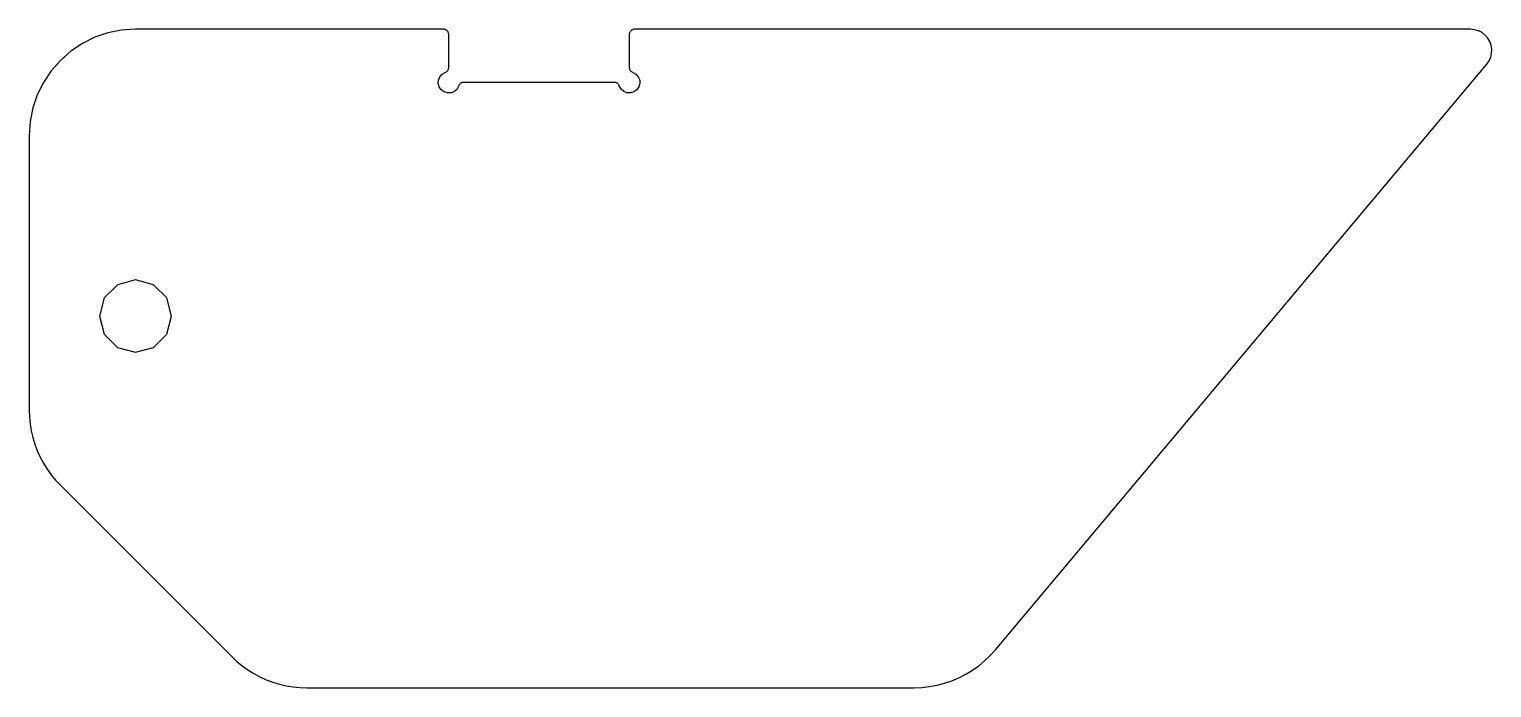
# Model space of a CAD drawing. Header units: millimetres. Extents: x 0 to 138, y 0 to 62.
import ezdxf

# ---------------------------------------------------------------- set-up
doc = ezdxf.new("R2010")
doc.units = ezdxf.units.MM
doc.layers.add('CUT_INNER', color=3, linetype='Continuous')
doc.layers.add('CUT_OUTER', color=1, linetype='Continuous')

msp = doc.modelspace()

# ---------------------------------------------------------------- linework, layer by layer
at = {"layer": 'CUT_INNER'}
msp.add_lwpolyline([(13.4, 35), (12.94, 36.7), (11.7, 37.94), (10, 38.4), (8.3, 37.94), (7.06, 36.7), (6.6, 35), (7.06, 33.3), (8.3, 32.05), (10, 31.6), (11.7, 32.05), (12.94, 33.3)], close=True, dxfattribs=at)
at = {"layer": 'CUT_OUTER'}
msp.add_lwpolyline([(137.24, 58.71), (137.46, 59.03), (137.61, 59.37), (137.69, 59.74), (137.71, 60.12), (137.65, 60.49), (137.52, 60.85), (137.33, 61.17), (137.08, 61.45), (136.79, 61.69), (136.45, 61.86), (136.09, 61.96), (135.71, 62), (57, 62), (56.93, 62), (56.87, 61.98), (56.81, 61.96), (56.75, 61.93), (56.7, 61.9), (56.65, 61.85), (56.6, 61.8), (56.57, 61.75), (56.54, 61.69), (56.52, 61.63), (56.5, 61.57), (56.5, 61.5), (56.5, 58.41), (56.5, 58.36), (56.51, 58.31), (56.52, 58.26), (56.54, 58.21), (56.56, 58.17), (56.59, 58.13), (56.62, 58.09), (56.66, 58.05), (56.7, 58.02), (56.74, 57.99), (56.79, 57.96), (56.83, 57.94), (57.13, 57.78), (57.35, 57.53), (57.48, 57.22), (57.49, 56.89), (57.4, 56.57), (57.21, 56.29), (56.93, 56.1), (56.61, 56.01), (56.28, 56.02), (55.97, 56.15), (55.72, 56.37), (55.56, 56.67), (55.54, 56.71), (55.51, 56.76), (55.48, 56.8), (55.45, 56.84), (55.41, 56.88), (55.37, 56.91), (55.33, 56.94), (55.29, 56.96), (55.24, 56.98), (55.19, 56.99), (55.14, 57), (55.09, 57), (40.91, 57), (40.86, 57), (40.81, 56.99), (40.76, 56.98), (40.71, 56.96), (40.67, 56.94), (40.63, 56.91), (40.59, 56.88), (40.55, 56.84), (40.52, 56.8), (40.49, 56.76), (40.46, 56.71), (40.44, 56.67), (40.28, 56.37), (40.03, 56.15), (39.72, 56.02), (39.39, 56.01), (39.07, 56.1), (38.79, 56.29), (38.6, 56.57), (38.51, 56.89), (38.52, 57.22), (38.65, 57.53), (38.87, 57.78), (39.17, 57.94), (39.21, 57.96), (39.26, 57.99), (39.3, 58.02), (39.34, 58.05), (39.38, 58.09), (39.41, 58.13), (39.44, 58.17), (39.46, 58.21), (39.48, 58.26), (39.49, 58.31), (39.5, 58.36), (39.5, 58.41), (39.5, 61.5), (39.5, 61.57), (39.48, 61.63), (39.46, 61.69), (39.43, 61.75), (39.4, 61.8), (39.35, 61.85), (39.3, 61.9), (39.25, 61.93), (39.19, 61.96), (39.13, 61.98), (39.07, 62), (39, 62), (10, 62), (8.69, 61.91), (7.41, 61.66), (6.17, 61.24), (5, 60.66), (3.91, 59.93), (2.93, 59.07), (2.07, 58.09), (1.34, 57), (0.76, 55.83), (0.34, 54.59), (0.09, 53.31), (0, 52), (0, 26.14), (0.02, 25.49), (0.09, 24.84), (0.19, 24.19), (0.34, 23.55), (0.53, 22.93), (0.76, 22.32), (1.03, 21.72), (1.34, 21.14), (1.69, 20.59), (2.07, 20.05), (2.48, 19.55), (2.93, 19.07), (19.07, 2.93), (19.55, 2.48), (20.05, 2.07), (20.59, 1.69), (21.14, 1.34), (21.72, 1.03), (22.32, 0.76), (22.93, 0.53), (23.55, 0.34), (24.19, 0.19), (24.84, 0.09), (25.49, 0.02), (26.14, 0), (83.31, 0), (84.04, 0.03), (84.76, 0.11), (85.48, 0.24), (86.18, 0.42), (86.87, 0.65), (87.54, 0.94), (88.19, 1.27), (88.81, 1.65), (89.4, 2.07), (89.96, 2.53), (90.49, 3.03), (90.97, 3.57)], close=True, dxfattribs=at)

doc.saveas('drawing.dxf')
